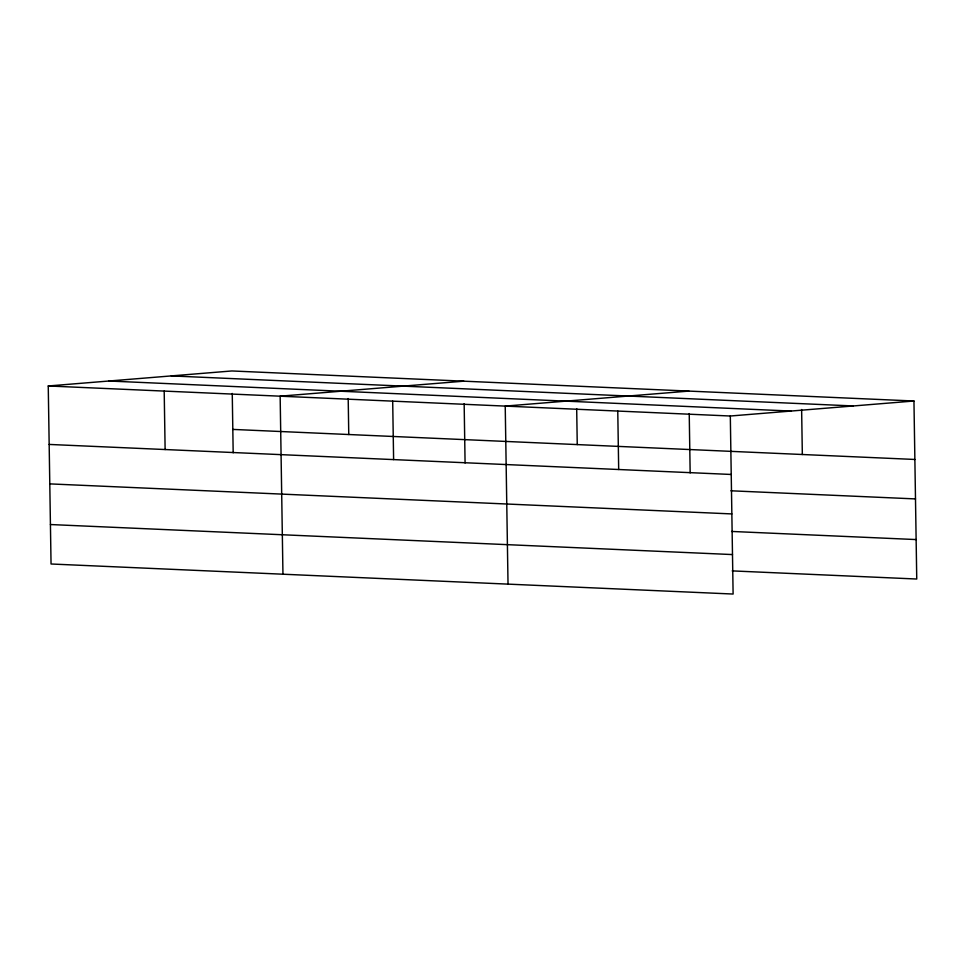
<?xml version="1.0" encoding="UTF-8"?>
<svg xmlns="http://www.w3.org/2000/svg" width="965" height="965" viewBox="0 0 965 965"><rect width="100%" height="100%" fill="white"/><g stroke="black" fill="none" stroke-linecap="round" stroke-linejoin="round"><path stroke-width="1.45" d="M913.952 401.006L730.312 416.012L733.111 594.042L51.049 563.994L48.25 385.976L231.89 370.958L913.952 401.006L916.75 579.024L732.182 570.894M463.791 381.175L280.152 396.181L282.95 574.211M688.877 391.09L505.226 406.096L508.024 584.127M171.287 375.916L853.35 405.951M108.852 381.018L790.914 411.054M48.25 385.976L730.312 416.012M232.806 429.413L914.868 459.461M49.167 444.431L731.229 474.466M730.927 490.787L915.496 498.917M49.794 483.887L731.844 513.923M731.567 531.438L916.135 539.568M50.421 524.538L732.483 554.573M801.625 409.534L802.337 454.503M689.227 413.575L690.156 472.922M617.769 411.054L618.686 469.509M576.684 408.617L577.251 444.588M464.153 403.659L465.082 463.007M392.695 401.138L393.611 459.593M348.196 398.557L348.763 434.527M232.251 393.443L233.18 452.802M164.195 391.078L165.124 449.533"/></g></svg>
